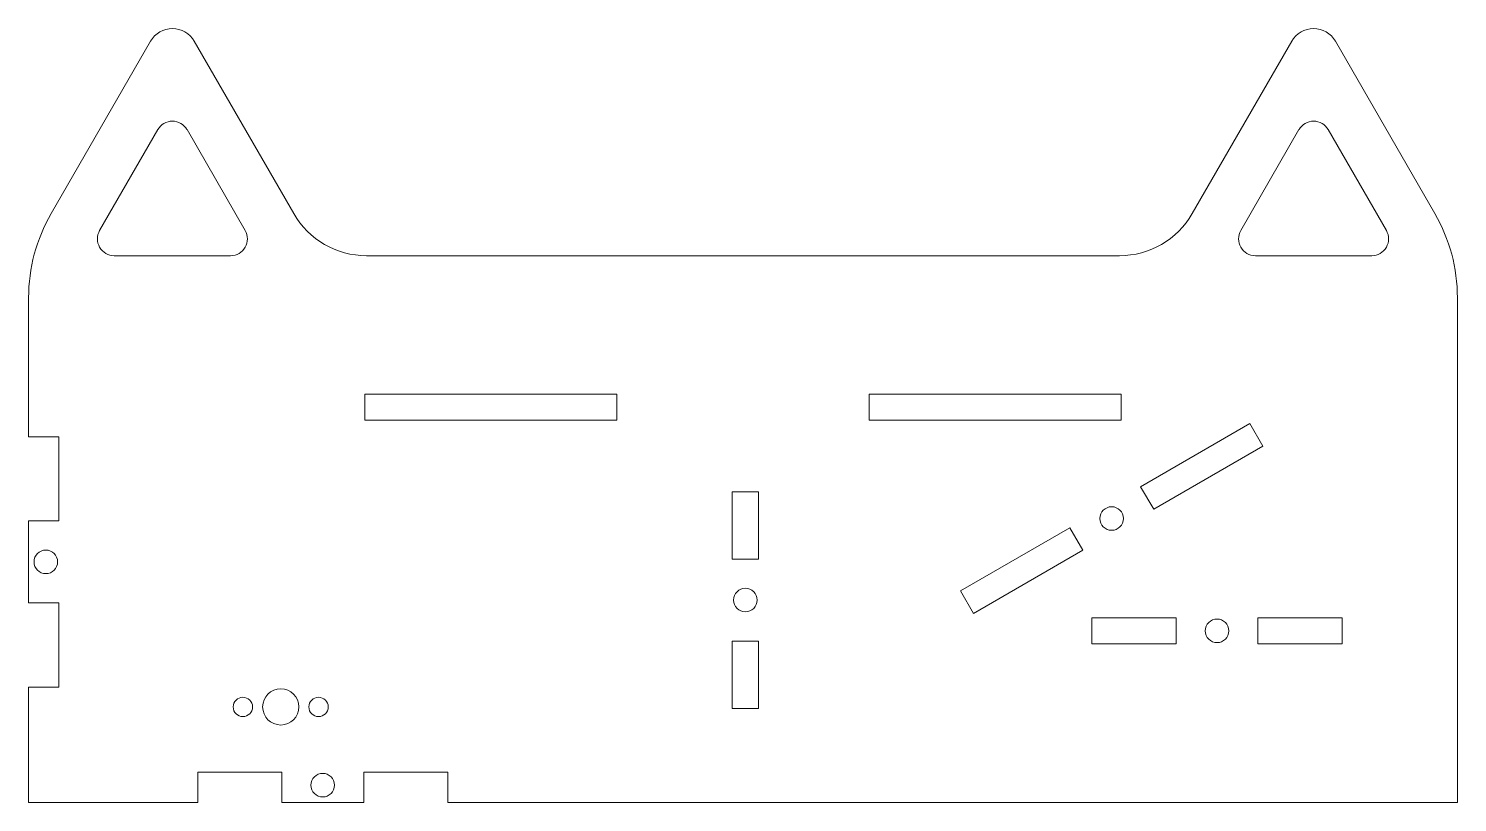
# Model space of a CAD drawing. Header units: millimetres. Extents: x -85 to 85, y 0 to 92.
import ezdxf

# ---------------------------------------------------------------- set-up
doc = ezdxf.new("R2010")
doc.units = ezdxf.units.MM

msp = doc.modelspace()

# ---------------------------------------------------------------- linework, layer by layer
at = {"color": 7, "linetype": 'Continuous', "lineweight": 15}
for p, q in [((-70.48, 90.5), (-82.32, 70)), ((-53.45, 70), (-65.29, 90.5)), ((65.29, 90.5), (53.45, 70)), ((82.32, 70), (70.48, 90.5)), ((-69.62, 80), (-76.55, 68)), ((-59.23, 68), (-66.15, 80)), ((66.15, 80), (59.23, 68)), ((76.55, 68), (69.62, 80)), ((-74.81, 65), (-60.96, 65)), ((44.79, 65), (-44.79, 65)), ((60.96, 65), (74.81, 65)), ((-85, 60), (-85, 43.48)), ((85, 0), (85, 60)), ((-15, 48.55), (-45, 48.55)), ((-45, 48.55), (-45, 45.45)), ((-15, 48.55), (-15, 45.45)), ((15, 48.55), (15, 45.45)), ((15, 48.55), (45, 48.55)), ((45, 48.55), (45, 45.45)), ((-15, 45.45), (-45, 45.45)), ((15, 45.45), (45, 45.45)), ((47.31, 37.53), (60.3, 45.03)), ((60.3, 45.03), (61.85, 42.35)), ((-85, 43.48), (-81.4, 43.48)), ((-81.4, 43.48), (-81.4, 33.48)), ((61.85, 42.35), (48.86, 34.85)), ((48.86, 34.85), (47.31, 37.53)), ((1.83, 36.93), (-1.27, 36.93)), ((-1.27, 36.93), (-1.27, 28.93)), ((1.83, 28.93), (1.83, 36.93)), ((-85, 33.48), (-85, 23.73)), ((-81.4, 33.48), (-85, 33.48)), ((38.87, 32.65), (25.88, 25.15)), ((40.42, 29.97), (38.87, 32.65)), ((-1.27, 28.93), (1.83, 28.93)), ((27.43, 22.47), (40.42, 29.97)), ((25.88, 25.15), (27.43, 22.47)), ((-81.4, 23.73), (-85, 23.73)), ((-81.4, 13.72), (-81.4, 23.73)), ((41.52, 21.95), (51.52, 21.95)), ((41.52, 18.85), (41.52, 21.95)), ((51.52, 21.95), (51.52, 18.85)), ((71.28, 21.95), (61.27, 21.95)), ((61.27, 21.95), (61.27, 18.85)), ((71.28, 18.85), (71.28, 21.95)), ((-1.27, 19.18), (1.83, 19.18)), ((-1.27, 11.18), (-1.27, 19.18)), ((1.83, 19.18), (1.83, 11.18)), ((51.52, 18.85), (41.52, 18.85)), ((61.27, 18.85), (71.28, 18.85)), ((-85, 13.72), (-85, 0)), ((-85, 13.72), (-81.4, 13.72)), ((1.83, 11.18), (-1.27, 11.18)), ((-64.88, 3.6), (-54.88, 3.6)), ((-64.88, 0), (-64.88, 3.6)), ((-54.88, 3.6), (-54.88, 0)), ((-45.12, 3.6), (-45.12, 0)), ((-35.12, 3.6), (-45.12, 3.6)), ((-35.12, 0), (-35.12, 3.6)), ((-85, 0), (-64.88, 0)), ((-54.88, 0), (-45.12, 0)), ((-35.12, 0), (85, 0))]:
    msp.add_line(p, q, dxfattribs=at)
for centre, radius in [((43.86, 33.75), 1.4), ((-82.95, 28.6), 1.4), ((0.28, 24.06), 1.4), ((56.4, 20.4), 1.4), ((-59.5, 11.35), 1.15), ((-55, 11.35), 2.15), ((-50.5, 11.35), 1.15), ((-50, 2.05), 1.4)]:
    msp.add_circle(centre, radius, dxfattribs=at)
for centre, radius, start, end in [((-67.89, 89), 3, 30, 150), ((67.89, 89), 3, 30, 150), ((-67.89, 79), 2, 30, 150), ((67.89, 79), 2, 30, 150), ((-65, 60), 20, 150, 180), ((-44.79, 75), 10, 210, 270), ((44.79, 75), 10, 270, 330), ((65, 60), 20, 0, 30), ((-74.81, 67), 2, 150, 270), ((-60.96, 67), 2, 270, 30), ((60.96, 67), 2, 150, 270), ((74.81, 67), 2, 270, 30)]:
    msp.add_arc(centre, radius, start, end, dxfattribs=at)

doc.saveas('drawing.dxf')
